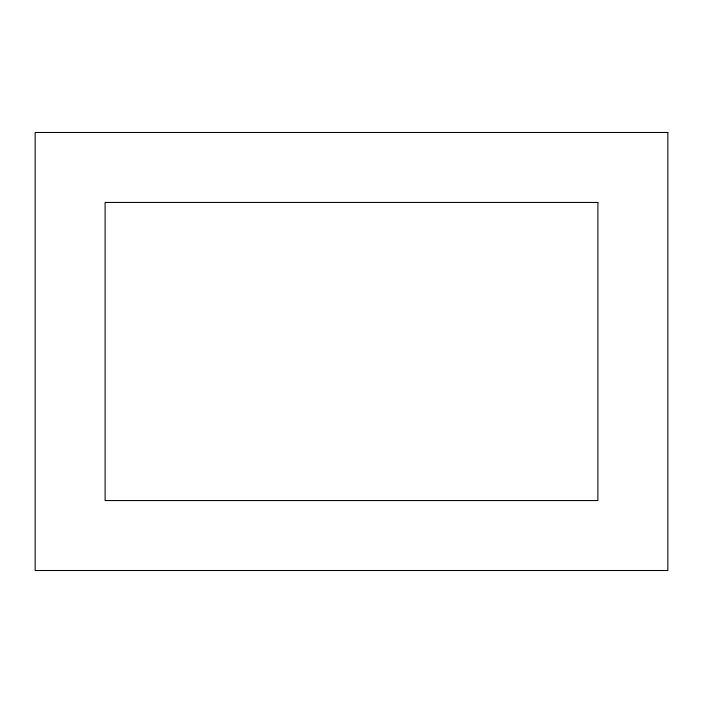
<?xml version="1.0" encoding="UTF-8"?>
<svg xmlns="http://www.w3.org/2000/svg" width="703" height="703" viewBox="0 0 703 703"><rect width="100%" height="100%" fill="white"/><g stroke="black" fill="none" stroke-linecap="round" stroke-linejoin="round"><path stroke-width="1.05" d="M667.85 132.489L35.15 132.489L35.15 570.511L667.85 570.511L667.85 132.489M597.893 202.446L105.107 202.446L105.107 500.554L597.893 500.554L597.893 202.446"/></g></svg>
